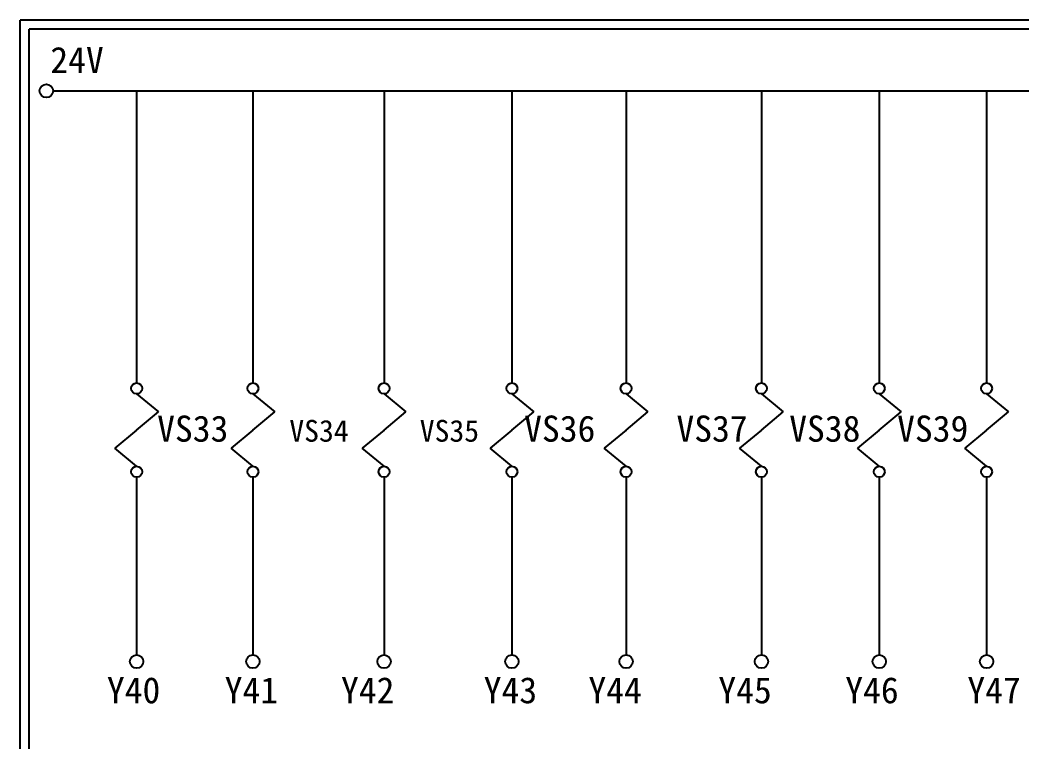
# Model space of a CAD drawing. Extents: x 926 to 1213, y 3 to 207.
# Drawn here: x 925.7 to 1063.6, y 107.6 to 207 of the extents above; entities that cross this region are included whole.
import ezdxf

# ---------------------------------------------------------------- set-up
doc = ezdxf.new("R2010")
doc.units = 0
doc.layers.add('圖框層', color=7, linetype='CONTINUOUS')
doc.layers.add('標尺寸層', color=3, linetype='CONTINUOUS')
doc.styles.add('STSL', font='kaiu.ttf')

msp = doc.modelspace()

# ---------------------------------------------------------------- linework, layer by layer
at = {"layer": '圖框層', "color": 7}
for p, q in [((1212.74, 206.97), (925.74, 206.97)), ((925.74, 3), (925.74, 206.97)), ((1211.49, 205.72), (926.99, 205.72)), ((926.99, 4.25), (926.99, 205.72))]:
    msp.add_line(p, q, dxfattribs=at)
at = {"layer": '標尺寸層', "color": 7}
for p, q in [((930.28, 197.22), (1207.88, 197.22)), ((941.78, 197.22), (941.78, 157.03)), ((957.77, 197.22), (957.77, 157.03)), ((975.81, 197.22), (975.81, 157.03)), ((993.4, 197.22), (993.4, 157.03)), ((1009.1, 197.22), (1009.1, 157.03)), ((1027.72, 197.22), (1027.72, 157.03)), ((1043.93, 197.22), (1043.93, 157.03)), ((1058.69, 197.22), (1058.69, 157.03)), ((941.78, 155.53), (944.78, 153.04)), ((957.77, 155.53), (960.78, 153.04)), ((975.81, 155.53), (978.82, 153.04)), ((993.4, 155.53), (996.41, 153.04)), ((1009.1, 155.53), (1012.1, 153.04)), ((1027.72, 155.53), (1030.72, 153.04)), ((1043.93, 155.53), (1046.94, 153.04)), ((1058.69, 155.53), (1061.69, 153.04)), ((941.78, 150.55), (944.78, 153.04)), ((957.77, 150.55), (960.78, 153.04)), ((975.81, 150.55), (978.82, 153.04)), ((993.4, 150.55), (996.41, 153.04)), ((1009.1, 150.55), (1012.1, 153.04)), ((1027.72, 150.55), (1030.72, 153.04)), ((1043.93, 150.55), (1046.94, 153.04)), ((1058.69, 150.55), (1061.69, 153.04)), ((941.78, 150.55), (938.77, 148.06)), ((957.77, 150.55), (954.77, 148.06)), ((975.81, 150.55), (972.81, 148.06)), ((993.4, 150.55), (990.4, 148.06)), ((1009.1, 150.55), (1006.09, 148.06)), ((1027.72, 150.55), (1024.72, 148.06)), ((1043.93, 150.55), (1040.93, 148.06)), ((1058.69, 150.55), (1055.69, 148.06)), ((941.78, 145.57), (938.77, 148.06)), ((957.77, 145.57), (954.77, 148.06)), ((975.81, 145.57), (972.81, 148.06)), ((993.4, 145.57), (990.4, 148.06)), ((1009.1, 145.57), (1006.09, 148.06)), ((1027.72, 145.57), (1024.72, 148.06)), ((1043.93, 145.57), (1040.93, 148.06)), ((1058.69, 145.57), (1055.69, 148.06)), ((941.78, 144.07), (941.78, 119.62)), ((957.77, 144.07), (957.77, 119.62)), ((975.81, 144.07), (975.81, 119.62)), ((993.4, 144.07), (993.4, 119.62)), ((1009.1, 144.07), (1009.1, 119.62)), ((1027.72, 144.07), (1027.72, 119.62)), ((1043.93, 144.07), (1043.93, 119.62)), ((1058.69, 144.07), (1058.69, 119.62))]:
    msp.add_line(p, q, dxfattribs=at)
for centre, radius in [((929.36, 197.22), 0.92), ((941.78, 156.28), 0.751), ((957.77, 156.28), 0.751), ((975.81, 156.28), 0.751), ((993.4, 156.28), 0.751), ((1009.1, 156.28), 0.751), ((1027.72, 156.28), 0.751), ((1043.93, 156.28), 0.751), ((1058.69, 156.28), 0.751), ((941.78, 144.82), 0.751), ((957.77, 144.82), 0.751), ((975.81, 144.82), 0.751), ((993.4, 144.82), 0.751), ((1009.1, 144.82), 0.751), ((1027.72, 144.82), 0.751), ((1043.93, 144.82), 0.751), ((1058.69, 144.82), 0.751), ((941.78, 118.7), 0.92), ((957.77, 118.7), 0.92), ((975.81, 118.7), 0.92), ((993.4, 118.7), 0.92), ((1009.1, 118.7), 0.92), ((1027.72, 118.7), 0.92), ((1043.93, 118.7), 0.92), ((1058.69, 118.7), 0.92)]:
    msp.add_circle(centre, radius, dxfattribs=at)

# ---------------------------------------------------------------- texts
at = {"layer": '圖框層', "color": 4, "style": 'STSL'}
for s, height, p in [('24V', 3.6, (929.91, 199.68)), ('VS33', 3.6, (944.6, 148.95)), ('VS34', 3, (962.78, 148.95)), ('VS35', 3, (980.72, 148.95)), ('VS36', 3.6, (995.08, 148.95)), ('VS37', 3.6, (1016.03, 148.95)), ('VS38', 3.6, (1031.54, 148.95)), ('VS39', 3.6, (1046.38, 148.95)), ('Y40', 3.6, (937.69, 112.96)), ('Y41', 3.6, (953.89, 112.96)), ('Y42', 3.6, (969.89, 112.96)), ('Y43', 3.6, (989.52, 112.96)), ('Y44', 3.6, (1003.92, 112.96)), ('Y45', 3.6, (1021.79, 112.96)), ('Y46', 3.6, (1039.25, 112.96)), ('Y47', 3.6, (1056.04, 112.96))]:
    msp.add_text(s, height=height, dxfattribs=at).set_placement(p)

doc.saveas('drawing.dxf')
